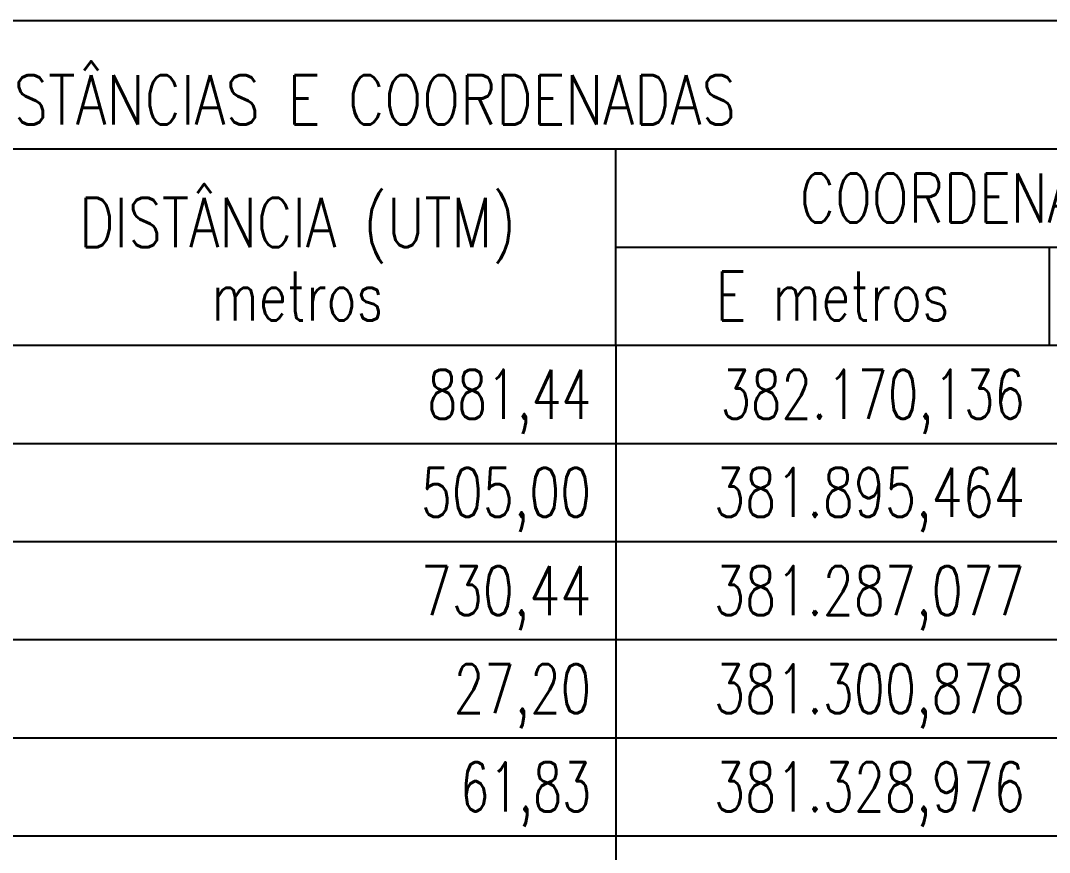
# Model space of a CAD drawing. Header units: millimetres. Extents: x 213327 to 525909, y -6334 to 157033.
# Drawn here: x 232025 to 241223, y 36172 to 43613 of the extents above; entities that cross this region are included whole.
import ezdxf
from ezdxf.enums import TextEntityAlignment as Align

# ---------------------------------------------------------------- set-up
doc = ezdxf.new("R2010")
doc.units = ezdxf.units.MM
doc.linetypes.add('CONTINUO', pattern=[0])
doc.layers.add('Arq-texto', color=2, linetype='Continuous')
doc.styles.add('SIMPLEX', font='simplex', dxfattribs={"height": 0.2})

msp = doc.modelspace()

# ---------------------------------------------------------------- linework, layer by layer
at = {"layer": 'Arq-texto', "color": 7, "linetype": 'CONTINUO'}
for points in [[(219305.41, 43612.53, 1273.36), (245174, 43612.53, 1273.36)], [(219305.41, 42464.72, 1971.29), (245174, 42464.72, 1971.29)], [(237346.11, 40708.93, 1971.29), (237346.11, 42464.72, 1971.29)], [(237346.11, 41586.83, 1971.29), (245174, 41586.83, 1971.29)], [(241223.48, 40708.93, 1971.29), (241223.48, 41586.83, 1971.29)], [(219305.41, 40708.93, 1971.29), (245174, 40708.93, 1971.29)], [(219305.41, 40708.93, 1971.29), (245174, 40708.93, 1971.29)], [(237346.11, 40708.93, 1971.29), (237346.11, 24028.96, 1971.29)], [(219305.41, 39831.04, 1971.29), (245174, 39831.04, 1971.29)], [(219305.41, 38953.15, 1971.29), (245174, 38953.15, 1971.29)], [(219305.41, 38075.25, 1971.29), (245174, 38075.25, 1971.29)], [(219305.41, 37197.36, 1971.29), (245174, 37197.36, 1971.29)], [(219305.41, 36319.47, 1971.29), (245174, 36319.47, 1971.29)]]:
    msp.add_polyline3d(points, dxfattribs=at)

# ---------------------------------------------------------------- texts
at = {"layer": 'Arq-texto', "color": 7, "style": 'SIMPLEX'}
for s, height, width, p, p2 in [('TABELA DE AZIMUTES, DISTÂNCIAS E COORDENADAS', 438.9466, 0.699999, (226057.88, 42684.19, 1971.29), (238421.52, 42684.19, 1971.29)), ('COORDENADAS UTM', 438.9466, 0.704613, (238992.18, 41806.3, 1971.29), (243527.93, 41806.3, 1971.29)), ('DISTÂNCIA (UTM)', 438.9466, 0.702627, (232546.98, 41586.83, 1971.29), (236453.58, 41586.83, 1971.29)), ('metros', 438.947, 0.700406, (233732.13, 40928.41, 1971.29), (235268.42, 40928.41, 1971.29)), ('E metros', 438.947, 0.700298, (238238.65, 40928.41, 1971.29), (240330.94, 40928.41, 1971.29)), ('881,44', 438.947, 0.692416, (235663.51, 40050.51, 1971.29), (237126.64, 40050.51, 1971.29)), ('382.170,136', 438.9466, 0.704135, (238282.56, 40050.51, 1971.29), (241004, 40050.51, 1971.29)), ('505,00', 438.947, 0.699989, (235604.98, 39172.62, 1971.29), (237126.64, 39172.62, 1971.29)), ('381.895,464', 438.9466, 0.695988, (238224.03, 39172.62, 1971.29), (241004, 39172.62, 1971.29)), ('730,44', 438.947, 0.692704, (235604.98, 38294.73, 1971.29), (237126.64, 38294.73, 1971.29)), ('381.287,077', 438.9466, 0.699994, (238224.03, 38294.73, 1971.29), (241004, 38294.73, 1971.29)), ('27,20', 438.947, 0.699987, (235897.61, 37416.83, 1971.29), (237126.64, 37416.83, 1971.29)), ('381.300,878', 438.9466, 0.699994, (238224.03, 37416.83, 1971.29), (241004, 37416.83, 1971.29)), ('61,83', 438.947, 0.699986, (235956.14, 36538.94, 1971.29), (237126.64, 36538.94, 1971.29)), ('381.328,976', 438.9466, 0.704047, (238224.03, 36538.94, 1971.29), (241004, 36538.94, 1971.29))]:
    msp.add_text(s, height=height, dxfattribs=dict(at, width=width)).set_placement(p, p2, align=Align.FIT)

doc.saveas('drawing.dxf')
